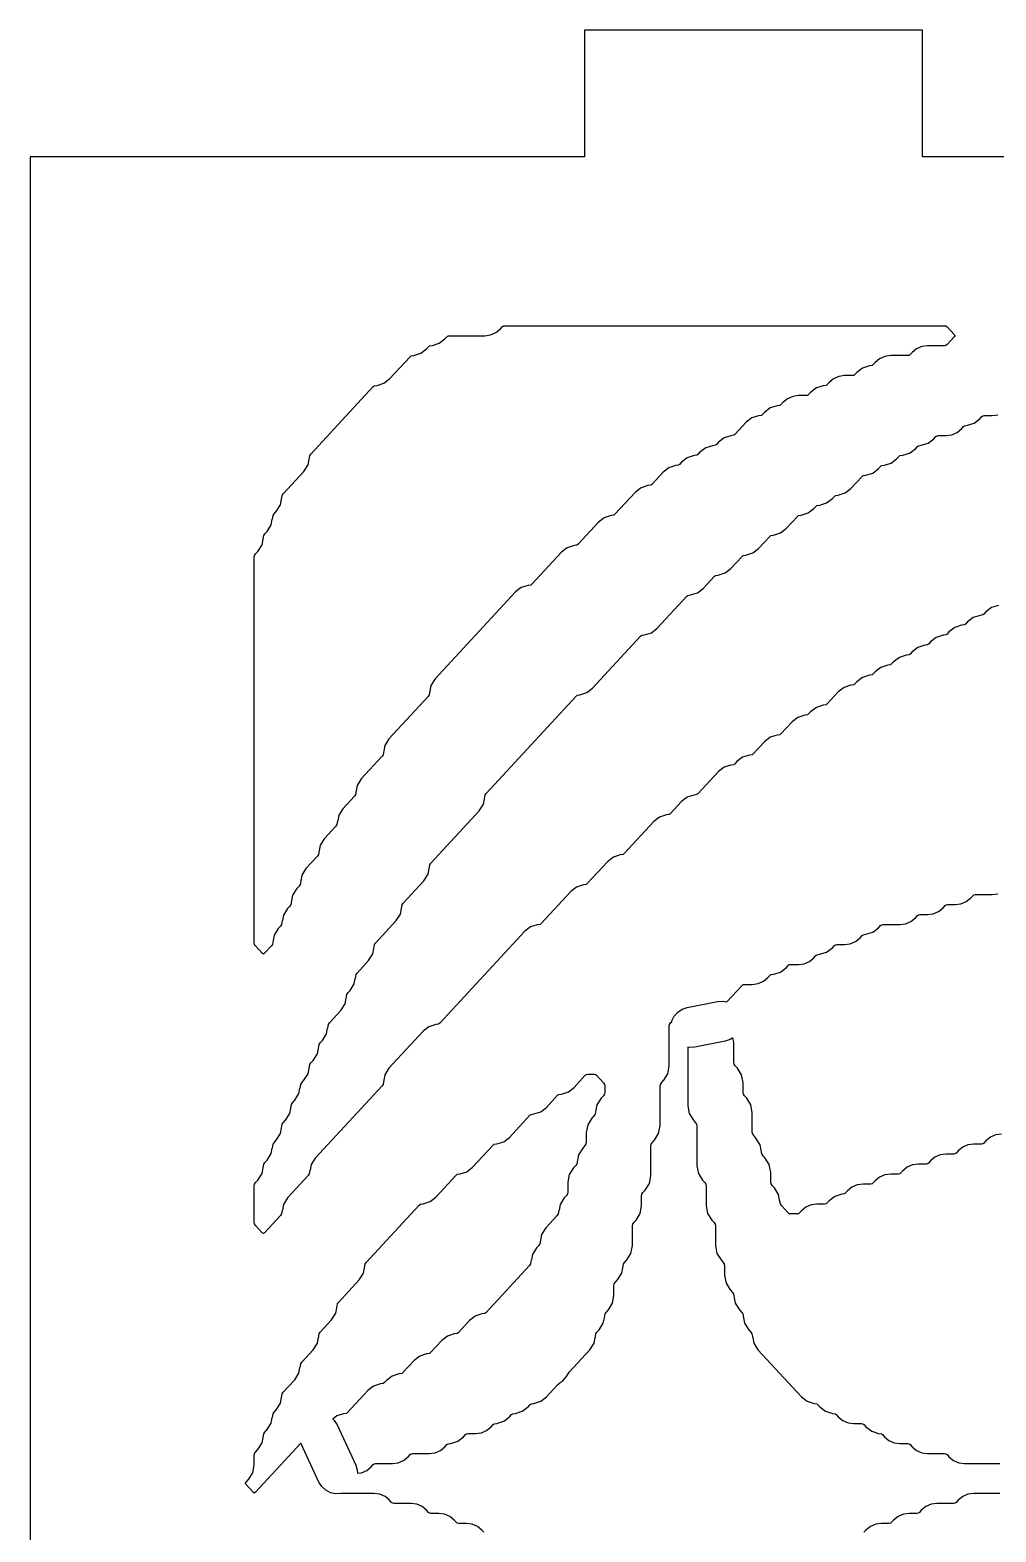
# Model space of a CAD drawing. Header units: millimetres. Extents: x 10 to 410, y 18 to 283.
# Drawn here: x 10 to 32.88, y 247.44 to 283 of the extents above; entities that cross this region are included whole.
import ezdxf

# ---------------------------------------------------------------- set-up
doc = ezdxf.new("R2010")
doc.units = ezdxf.units.MM
doc.layers.add('CUT', color=1, linetype='Continuous')

msp = doc.modelspace()

# ---------------------------------------------------------------- linework, layer by layer
at = {"layer": 'CUT'}
for points in [[(31.134, 280), (31.134, 283), (23.134, 283), (23.134, 280), (10, 280), (10, 160), (23.134, 160), (23.134, 157), (31.134, 157), (31.134, 160), (52.134, 160), (52.134, 157), (60.134, 157), (60.134, 160), (73.2679, 160), (73.2679, 280), (60.134, 280), (60.134, 283), (52.134, 283), (52.134, 280)], [(15.9317, 271.7603), (15.9562, 271.8906), (15.9574, 271.8904), (15.9743, 271.9799), (15.9978, 272.0175), (16.4885, 272.5483), (16.587, 272.7054), (16.6116, 272.8357), (16.6127, 272.8355), (16.6296, 272.9251), (16.6532, 272.9626), (18.1272, 274.557), (18.1525, 274.5778), (18.2188, 274.587), (18.3816, 274.639), (18.5174, 274.7428), (19.001, 275.2659), (19.0263, 275.2867), (19.0926, 275.2958), (19.2554, 275.3478), (19.3912, 275.4517), (19.4379, 275.5022), (19.4632, 275.5229), (19.5295, 275.5321), (19.6923, 275.5841), (19.8281, 275.688), (19.8748, 275.7384), (19.9001, 275.7592), (19.9326, 275.7637), (20.7717, 275.7637), (20.9074, 275.7825), (21.033, 275.8374), (21.1389, 275.9243), (21.1855, 275.9747), (21.2108, 275.9955), (21.2433, 276), (31.6601, 276), (31.6925, 275.9955), (31.7178, 275.9747), (31.8876, 275.7912), (31.9062, 275.7637), (31.8876, 275.7363), (31.7178, 275.5527), (31.6925, 275.5319), (31.6601, 275.5274), (31.2578, 275.5274), (31.1221, 275.5087), (30.9966, 275.4538), (30.8907, 275.3669), (30.844, 275.3164), (30.8187, 275.2956), (30.7863, 275.2911), (30.384, 275.2911), (30.2483, 275.2724), (30.1228, 275.2175), (30.0169, 275.1306), (29.9702, 275.0801), (29.9449, 275.0593), (29.8786, 275.0502), (29.7158, 274.9982), (29.58, 274.8943), (29.5333, 274.8438), (29.508, 274.8231), (29.4756, 274.8186), (29.2918, 274.8186), (29.1561, 274.7998), (29.0305, 274.7449), (28.9246, 274.658), (28.878, 274.6075), (28.8527, 274.5868), (28.7864, 274.5776), (28.6236, 274.5256), (28.4878, 274.4217), (28.4411, 274.3713), (28.4158, 274.3505), (28.3833, 274.346), (28.1995, 274.346), (28.0638, 274.3272), (27.9383, 274.2723), (27.8324, 274.1854), (27.7857, 274.135), (27.7604, 274.1142), (27.6941, 274.105), (27.5313, 274.053), (27.3955, 273.9492), (27.3488, 273.8987), (27.3235, 273.8779), (27.2572, 273.8687), (27.0944, 273.8167), (26.9586, 273.7129), (26.6935, 273.4261), (26.6682, 273.4053), (26.6019, 273.3962), (26.4391, 273.3441), (26.3033, 273.2403), (26.2566, 273.1898), (26.2313, 273.169), (26.165, 273.1599), (26.0021, 273.1079), (25.8664, 273.004), (25.8197, 272.9535), (25.7944, 272.9328), (25.7281, 272.9236), (25.5652, 272.8716), (25.4295, 272.7677), (25.3828, 272.7173), (25.3575, 272.6965), (25.2912, 272.6873), (25.1283, 272.6353), (24.9926, 272.5314), (24.7274, 272.2447), (24.7021, 272.2239), (24.6358, 272.2147), (24.473, 272.1627), (24.3372, 272.0589), (23.8536, 271.5358), (23.8283, 271.515), (23.762, 271.5059), (23.5992, 271.4538), (23.4634, 271.35), (22.9798, 270.827), (22.9545, 270.8062), (22.8882, 270.797), (22.7254, 270.745), (22.5896, 270.6411), (21.8876, 269.8818), (21.8623, 269.861), (21.796, 269.8519), (21.6331, 269.7998), (21.4973, 269.696), (19.5941, 267.6374), (19.4957, 267.4802), (19.4711, 267.3499), (19.4699, 267.3501), (19.453, 267.2606), (19.4295, 267.223), (18.5019, 266.2197), (18.4034, 266.0625), (18.3788, 265.9322), (18.3777, 265.9324), (18.3608, 265.8429), (18.3373, 265.8053), (17.8465, 265.2745), (17.7481, 265.1173), (17.7235, 264.987), (17.7223, 264.9872), (17.7054, 264.8977), (17.6819, 264.8602), (17.4096, 264.5657), (17.3112, 264.4085), (17.2866, 264.2782), (17.2854, 264.2784), (17.2685, 264.1889), (17.245, 264.1513), (16.9727, 263.8568), (16.8743, 263.6996), (16.8497, 263.5693), (16.8485, 263.5695), (16.8316, 263.48), (16.8081, 263.4424), (16.5358, 263.1479), (16.4374, 262.9908), (16.4128, 262.8605), (16.4116, 262.8607), (16.3947, 262.7712), (16.3712, 262.7336), (16.3174, 262.6754), (16.2189, 262.5182), (16.1943, 262.3879), (16.1932, 262.3881), (16.1763, 262.2986), (16.1528, 262.261), (16.0989, 262.2028), (16.0005, 262.0456), (15.9759, 261.9153), (15.9747, 261.9155), (15.9578, 261.826), (15.9343, 261.7884), (15.8805, 261.7302), (15.782, 261.573), (15.7574, 261.4427), (15.7563, 261.4429), (15.7394, 261.3534), (15.7159, 261.3159), (15.5572, 261.1443), (15.5292, 261.1225), (15.5011, 261.1443), (15.3425, 261.3159), (15.3189, 261.3534), (15.3107, 261.397), (15.3107, 270.5186), (15.3189, 270.5622), (15.3425, 270.5997), (15.3963, 270.658), (15.4948, 270.8152), (15.5193, 270.9455), (15.5205, 270.9452), (15.5374, 271.0348), (15.5609, 271.0723), (15.6147, 271.1306), (15.7132, 271.2877), (15.7378, 271.418), (15.7389, 271.4178), (15.7558, 271.5073), (15.7794, 271.5449), (15.8332, 271.6031)]]:
    msp.add_lwpolyline(points, close=True, dxfattribs=at)
for points in [[(32.937, 269.3793), (32.7741, 269.3273), (32.6383, 269.2234), (32.5916, 269.1729), (32.5663, 269.1522), (32.5001, 269.143), (32.3372, 269.091), (32.2014, 268.9871), (32.1547, 268.9367), (32.1294, 268.9159), (32.0632, 268.9067), (31.9003, 268.8547), (31.7645, 268.7509), (31.7178, 268.7004), (31.6925, 268.6796), (31.6262, 268.6704), (31.4634, 268.6184), (31.3276, 268.5146), (31.2809, 268.4641), (31.2556, 268.4433), (31.1893, 268.4341), (31.0265, 268.3821), (30.8907, 268.2783), (30.844, 268.2278), (30.8187, 268.207), (30.7524, 268.1979), (30.5896, 268.1458), (30.4538, 268.042), (30.4071, 267.9915), (30.3818, 267.9707), (30.3155, 267.9616), (30.1527, 267.9095), (30.0169, 267.8057), (29.9702, 267.7552), (29.9449, 267.7344), (29.8786, 267.7253), (29.7158, 267.6733), (29.58, 267.5694), (29.5333, 267.5189), (29.508, 267.4982), (29.4417, 267.489), (29.2789, 267.437), (29.1431, 267.3331), (28.878, 267.0464), (28.8527, 267.0256), (28.7864, 267.0164), (28.6236, 266.9644), (28.4878, 266.8606), (28.4411, 266.8101), (28.4158, 266.7893), (28.3495, 266.7801), (28.1867, 266.7281), (28.0509, 266.6243), (27.7857, 266.3375), (27.7604, 266.3167), (27.6941, 266.3076), (27.5313, 266.2555), (27.3955, 266.1517), (27.1304, 265.8649), (27.1051, 265.8442), (27.0388, 265.835), (26.876, 265.783), (26.7402, 265.6791), (26.6935, 265.6286), (26.6682, 265.6079), (26.6019, 265.5987), (26.4391, 265.5467), (26.3033, 265.4428), (25.8197, 264.9198), (25.7944, 264.899), (25.7281, 264.8898), (25.5652, 264.8378), (25.4295, 264.734), (25.1643, 264.4472), (25.139, 264.4264), (25.0727, 264.4173), (24.9099, 264.3652), (24.7741, 264.2614), (24.0721, 263.5021), (24.0468, 263.4813), (23.9805, 263.4721), (23.8176, 263.4201), (23.6818, 263.3163), (23.1983, 262.7932), (23.173, 262.7724), (23.1067, 262.7633), (22.9438, 262.7112), (22.808, 262.6074), (22.106, 261.8481), (22.0807, 261.8273), (22.0144, 261.8181), (21.8516, 261.7661), (21.7158, 261.6622), (19.7031, 259.4852), (19.6777, 259.4644), (19.6115, 259.4552), (19.4486, 259.4032), (19.3128, 259.2994), (18.5019, 258.4222), (18.4034, 258.265), (18.3788, 258.1347), (18.3777, 258.1349), (18.3608, 258.0454), (18.3373, 258.0078), (16.7543, 256.2956), (16.6558, 256.1384), (16.6312, 256.0081), (16.6301, 256.0083), (16.6132, 255.9188), (16.5897, 255.8813), (16.0989, 255.3505), (16.0005, 255.1933), (15.9759, 255.063), (15.9747, 255.0632), (15.9578, 254.9737), (15.9343, 254.9361), (15.5572, 254.5282), (15.5292, 254.5065), (15.5011, 254.5282), (15.3425, 254.6998), (15.3189, 254.7374), (15.3107, 254.781), (15.3107, 255.6326), (15.3189, 255.6761), (15.3425, 255.7137), (15.3963, 255.7719), (15.4948, 255.9291), (15.5193, 256.0594), (15.5205, 256.0592), (15.5374, 256.1487), (15.5609, 256.1862), (15.6147, 256.2445), (15.7132, 256.4017), (15.7378, 256.532), (15.7389, 256.5317), (15.7558, 256.6213), (15.7794, 256.6588), (15.8332, 256.7171), (15.9317, 256.8742), (15.9562, 257.0045), (15.9574, 257.0043), (15.9743, 257.0938), (15.9978, 257.1314), (16.0516, 257.1896), (16.1501, 257.3468), (16.1747, 257.4771), (16.1758, 257.4769), (16.1927, 257.5664), (16.2163, 257.604), (16.2701, 257.6622), (16.3686, 257.8194), (16.3931, 257.9497), (16.3943, 257.9495), (16.4112, 258.039), (16.4347, 258.0765), (16.4885, 258.1348), (16.587, 258.2919), (16.6116, 258.4222), (16.6127, 258.422), (16.6296, 258.5116), (16.6532, 258.5491), (16.707, 258.6073), (16.8055, 258.7645), (16.8301, 258.8948), (16.8312, 258.8946), (16.8481, 258.9841), (16.8716, 259.0217), (16.9254, 259.0799), (17.0239, 259.2371), (17.0485, 259.3674), (17.0496, 259.3672), (17.0665, 259.4567), (17.0901, 259.4943), (17.3623, 259.7888), (17.4608, 259.946), (17.4854, 260.0763), (17.4865, 260.076), (17.5034, 260.1656), (17.527, 260.2031), (17.5808, 260.2614), (17.6793, 260.4185), (17.7039, 260.5488), (17.705, 260.5486), (17.7219, 260.6381), (17.7454, 260.6757), (18.0177, 260.9702), (18.1162, 261.1274), (18.1408, 261.2577), (18.1419, 261.2575), (18.1588, 261.347), (18.1823, 261.3846), (18.673, 261.9154), (18.7715, 262.0725), (18.7961, 262.2028), (18.7972, 262.2026), (18.8141, 262.2921), (18.8377, 262.3297), (19.3284, 262.8605), (19.4269, 263.0177), (19.4515, 263.148), (19.4526, 263.1478), (19.4695, 263.2373), (19.493, 263.2749), (20.6391, 264.5145), (20.7376, 264.6717), (20.7622, 264.802), (20.7633, 264.8018), (20.7802, 264.8913), (20.8037, 264.9289), (22.9331, 267.2321), (22.9584, 267.2529), (23.0247, 267.2621), (23.1875, 267.3141), (23.3233, 267.4179), (24.4623, 268.6498), (24.4876, 268.6706), (24.5539, 268.6798), (24.7167, 268.7318), (24.8525, 268.8356), (25.5545, 269.595), (25.5798, 269.6158), (25.6461, 269.6249), (25.8089, 269.677), (25.9447, 269.7808), (26.2099, 270.0676), (26.2352, 270.0883), (26.3015, 270.0975), (26.4643, 270.1495), (26.6001, 270.2534), (26.8652, 270.5401), (26.8905, 270.5609), (26.9568, 270.5701), (27.1196, 270.6221), (27.2554, 270.7259), (27.5206, 271.0127), (27.5459, 271.0335), (27.6122, 271.0427), (27.775, 271.0947), (27.9108, 271.1985), (28.1759, 271.4853), (28.2012, 271.5061), (28.2675, 271.5152), (28.4303, 271.5672), (28.5661, 271.6711), (28.6128, 271.7216), (28.6381, 271.7423), (28.7044, 271.7515), (28.8672, 271.8035), (29.003, 271.9074), (29.0497, 271.9579), (29.075, 271.9786), (29.1413, 271.9878), (29.3041, 272.0398), (29.4399, 272.1437), (29.7051, 272.4304), (29.7304, 272.4512), (29.7967, 272.4604), (29.9595, 272.5124), (30.0953, 272.6162), (30.142, 272.6667), (30.1673, 272.6875), (30.2336, 272.6967), (30.3964, 272.7487), (30.5322, 272.8525), (30.5789, 272.903), (30.6042, 272.9238), (30.6705, 272.9329), (30.8333, 272.985), (30.9691, 273.0888), (31.0158, 273.1393), (31.0411, 273.1601), (31.1074, 273.1692), (31.2702, 273.2213), (31.406, 273.3251), (31.4527, 273.3756), (31.478, 273.3964), (31.5104, 273.4008), (31.6942, 273.4008), (31.83, 273.4196), (31.9555, 273.4745), (32.0614, 273.5614), (32.108, 273.6119), (32.1333, 273.6326), (32.1996, 273.6418), (32.3625, 273.6938), (32.4983, 273.7977), (32.5449, 273.8481), (32.5702, 273.8689), (32.6027, 273.8734), (32.7865, 273.8734), (32.9222, 273.8922)], [(20.7486, 247.4346), (20.702, 247.485), (20.5961, 247.5719), (20.4705, 247.6268), (20.3348, 247.6456), (20.151, 247.6456), (20.1186, 247.6501), (20.0933, 247.6708), (20.0466, 247.7213), (19.9407, 247.8082), (19.8152, 247.8631), (19.6795, 247.8819), (19.4957, 247.8819), (19.4632, 247.8863), (19.4379, 247.9071), (19.3913, 247.9576), (19.2854, 248.0445), (19.1598, 248.0994), (19.0241, 248.1181), (18.6219, 248.1181), (18.5894, 248.1226), (18.5641, 248.1434), (18.5175, 248.1939), (18.4116, 248.2808), (18.286, 248.3357), (18.1503, 248.3544), (17.3761, 248.3544), (17.3604, 248.3495), (17.2352, 248.3445), (17.1129, 248.372), (17.002, 248.4303), (16.9099, 248.5153), (16.843, 248.6212), (16.4146, 249.5484), (15.3388, 248.3848), (15.3107, 248.363), (15.2826, 248.3848), (15.1176, 248.5633), (15.099, 248.5907), (15.1176, 248.6182), (15.1778, 248.6833), (15.2763, 248.8405), (15.3107, 249.0227), (15.3107, 249.2528), (15.3189, 249.2964), (15.3425, 249.3339), (15.3963, 249.3922), (15.4948, 249.5493), (15.5193, 249.6796), (15.5205, 249.6794), (15.5374, 249.7689), (15.5609, 249.8065), (15.6147, 249.8647), (15.7132, 250.0219), (15.7378, 250.1522), (15.7389, 250.152), (15.7558, 250.2415), (15.7794, 250.2791), (15.8332, 250.3373), (15.9317, 250.4945), (15.9562, 250.6248), (15.9574, 250.6246), (15.9743, 250.7141), (15.9978, 250.7516), (16.2701, 251.0462), (16.3686, 251.2033), (16.3931, 251.3336), (16.3943, 251.3334), (16.4112, 251.4229), (16.4347, 251.4605), (16.707, 251.755), (16.8055, 251.9122), (16.8301, 252.0425), (16.8312, 252.0423), (16.8481, 252.1318), (16.8716, 252.1694), (17.1439, 252.4639), (17.2424, 252.6211), (17.267, 252.7514), (17.2681, 252.7511), (17.285, 252.8407), (17.3085, 252.8782), (17.7992, 253.409), (17.8977, 253.5662), (17.9223, 253.6965), (17.9234, 253.6963), (17.9403, 253.7858), (17.9639, 253.8234), (19.2194, 255.1815), (19.2448, 255.2023), (19.311, 255.2114), (19.4739, 255.2635), (19.6097, 255.3673), (20.0933, 255.8903), (20.1186, 255.9111), (20.1848, 255.9203), (20.3477, 255.9723), (20.4835, 256.0761), (20.9671, 256.5992), (20.9924, 256.62), (21.0586, 256.6291), (21.2215, 256.6812), (21.3573, 256.785), (21.8409, 257.3081), (21.8662, 257.3288), (21.9324, 257.338), (22.0953, 257.39), (22.2311, 257.4939), (22.4962, 257.7806), (22.5215, 257.8014), (22.5878, 257.8106), (22.7506, 257.8626), (22.8864, 257.9664), (23.1516, 258.2532), (23.1769, 258.274), (23.2093, 258.2785), (23.359, 258.2785), (23.3914, 258.274), (23.4167, 258.2532), (23.5801, 258.0765), (23.6036, 258.039), (23.6118, 257.9954), (23.6118, 257.8527), (23.6036, 257.8091), (23.5801, 257.7716), (23.5262, 257.7133), (23.4278, 257.5562), (23.4032, 257.4259), (23.402, 257.4261), (23.3851, 257.3366), (23.3616, 257.299), (23.3078, 257.2408), (23.2093, 257.0836), (23.1749, 256.9013), (23.1749, 256.6712), (23.1667, 256.6277), (23.1432, 256.5901), (23.0893, 256.5319), (22.9909, 256.3747), (22.9663, 256.2444), (22.9651, 256.2446), (22.9482, 256.1551), (22.9247, 256.1176), (22.8709, 256.0593), (22.7724, 255.9021), (22.738, 255.7199), (22.738, 255.4898), (22.7298, 255.4463), (22.7063, 255.4087), (22.6524, 255.3505), (22.554, 255.1933), (22.5294, 255.063), (22.5282, 255.0632), (22.5113, 254.9737), (22.4878, 254.9361), (22.2155, 254.6416), (22.1171, 254.4844), (22.0925, 254.3541), (22.0913, 254.3543), (22.0744, 254.2648), (22.0509, 254.2273), (21.9971, 254.169), (21.8986, 254.0119), (21.874, 253.8816), (21.8729, 253.8818), (21.856, 253.7922), (21.8325, 253.7547), (20.7953, 252.6329), (20.77, 252.6121), (20.7037, 252.6029), (20.5409, 252.5509), (20.4051, 252.4471), (20.14, 252.1603), (20.1146, 252.1395), (20.0484, 252.1303), (19.8855, 252.0783), (19.7497, 251.9745), (19.4846, 251.6877), (19.4593, 251.6669), (19.393, 251.6578), (19.2302, 251.6057), (19.0944, 251.5019), (18.8293, 251.2151), (18.8039, 251.1944), (18.7377, 251.1852), (18.5748, 251.1332), (18.439, 251.0293), (18.3924, 250.9789), (18.367, 250.9581), (18.3008, 250.9489), (18.1379, 250.8969), (18.0021, 250.793), (17.5186, 250.27), (17.4932, 250.2492), (17.427, 250.24), (17.2641, 250.188), (17.171, 250.1168), (17.2067, 250.0838), (17.2736, 249.9779), (17.7144, 249.0238), (17.7517, 248.9042), (17.7546, 248.8327), (17.8491, 248.8458), (17.9747, 248.9007), (18.0806, 248.9876), (18.1272, 249.038), (18.1525, 249.0588), (18.185, 249.0633), (18.5872, 249.0633), (18.7229, 249.0821), (18.8485, 249.137), (18.9544, 249.2239), (19.001, 249.2743), (19.0263, 249.2951), (19.0588, 249.2996), (19.461, 249.2996), (19.5967, 249.3183), (19.7223, 249.3732), (19.8282, 249.4602), (19.8748, 249.5106), (19.9001, 249.5314), (19.9664, 249.5405), (20.1292, 249.5926), (20.265, 249.6964), (20.3117, 249.7469), (20.337, 249.7677), (20.3695, 249.7722), (20.5533, 249.7722), (20.689, 249.7909), (20.8145, 249.8458), (20.9204, 249.9327), (20.9671, 249.9832), (20.9924, 250.004), (21.0586, 250.0131), (21.2215, 250.0651), (21.3573, 250.169), (21.404, 250.2195), (21.4293, 250.2402), (21.4955, 250.2494), (21.6584, 250.3014), (21.7942, 250.4053), (21.8409, 250.4557), (21.8662, 250.4765), (21.9324, 250.4857), (22.0953, 250.5377), (22.2311, 250.6416), (22.4962, 250.9283), (22.5596, 250.9803), (22.611, 251.0127), (22.7082, 251.1259), (22.7698, 251.2242), (23.2605, 251.755), (23.359, 251.9122), (23.3836, 252.0425), (23.3847, 252.0423), (23.4016, 252.1318), (23.4251, 252.1694), (23.479, 252.2276), (23.5774, 252.3848), (23.602, 252.5151), (23.6031, 252.5149), (23.62, 252.6044), (23.6436, 252.6419), (23.6974, 252.7002), (23.7959, 252.8573), (23.8303, 253.0396), (23.8303, 253.2697), (23.8385, 253.3132), (23.862, 253.3508), (23.9159, 253.409), (24.0143, 253.5662), (24.0389, 253.6965), (24.04, 253.6963), (24.0569, 253.7858), (24.0805, 253.8234), (24.1343, 253.8816), (24.2328, 254.0388), (24.2672, 254.221), (24.2672, 254.6874), (24.2754, 254.731), (24.2989, 254.7685), (24.3528, 254.8268), (24.4512, 254.9839), (24.4856, 255.1662), (24.4856, 255.3963), (24.4938, 255.4398), (24.5174, 255.4774), (24.5712, 255.5356), (24.6697, 255.6928), (24.7041, 255.875), (24.7041, 256.5777), (24.7123, 256.6213), (24.7358, 256.6588), (24.7897, 256.7171), (24.8881, 256.8742), (24.9225, 257.0565), (24.9225, 257.9954), (24.9307, 258.039), (24.9543, 258.0765), (25.0081, 258.1348), (25.1066, 258.2919), (25.141, 258.4742), (25.141, 259.4131), (25.1492, 259.4567), (25.1727, 259.4943), (25.1972, 259.5208), (25.2021, 259.5451), (25.2578, 259.6574), (25.3407, 259.7513), (25.4451, 259.8207), (25.5638, 259.8606), (26.2809, 260.0012), (26.406, 260.0091), (26.5042, 259.9893), (26.8652, 260.3798), (26.8905, 260.4006), (26.923, 260.4051), (27.1068, 260.4051), (27.2425, 260.4238), (27.368, 260.4787), (27.4739, 260.5656), (27.5206, 260.6161), (27.5459, 260.6369), (27.6122, 260.646), (27.775, 260.6981), (27.9108, 260.8019), (27.9575, 260.8524), (27.9828, 260.8731), (28.0152, 260.8776), (28.199, 260.8776), (28.3348, 260.8964), (28.4603, 260.9513), (28.5662, 261.0382), (28.6128, 261.0887), (28.6381, 261.1094), (28.7044, 261.1186), (28.8672, 261.1706), (29.003, 261.2745), (29.0497, 261.3249), (29.075, 261.3457), (29.1075, 261.3502), (29.2913, 261.3502), (29.427, 261.369), (29.5525, 261.4239), (29.6584, 261.5108), (29.7051, 261.5612), (29.7304, 261.582), (29.7967, 261.5912), (29.9595, 261.6432), (30.0953, 261.747), (30.142, 261.7975), (30.1673, 261.8183), (30.1997, 261.8228), (30.602, 261.8228), (30.7377, 261.8416), (30.8632, 261.8965), (30.9691, 261.9834), (31.0158, 262.0338), (31.0411, 262.0546), (31.0735, 262.0591), (31.2573, 262.0591), (31.3931, 262.0778), (31.5186, 262.1327), (31.6245, 262.2196), (31.6711, 262.2701), (31.6964, 262.2909), (31.7289, 262.2954), (31.9127, 262.2954), (32.0484, 262.3141), (32.1739, 262.369), (32.2798, 262.4559), (32.3265, 262.5064), (32.3518, 262.5272), (32.3842, 262.5316), (32.7865, 262.5316), (32.9222, 262.5504)], [(33.0054, 256.8608), (32.8697, 256.842), (32.7442, 256.7871), (32.6383, 256.7002), (32.5916, 256.6497), (32.5663, 256.629), (32.5339, 256.6245), (32.3501, 256.6245), (32.2144, 256.6057), (32.0888, 256.5508), (31.9829, 256.4639), (31.9363, 256.4135), (31.911, 256.3927), (31.8785, 256.3882), (31.6947, 256.3882), (31.559, 256.3694), (31.4335, 256.3145), (31.3276, 256.2276), (31.2809, 256.1772), (31.2556, 256.1564), (31.2232, 256.1519), (31.0394, 256.1519), (30.9037, 256.1331), (30.7781, 256.0782), (30.6722, 255.9913), (30.6256, 255.9409), (30.6003, 255.9201), (30.5678, 255.9156), (30.384, 255.9156), (30.2483, 255.8968), (30.1228, 255.8419), (30.0169, 255.755), (29.9702, 255.7046), (29.9449, 255.6838), (29.9125, 255.6793), (29.7287, 255.6793), (29.593, 255.6606), (29.4674, 255.6057), (29.3615, 255.5187), (29.3149, 255.4683), (29.2896, 255.4475), (29.2233, 255.4384), (29.0605, 255.3863), (28.9247, 255.2825), (28.878, 255.232), (28.8527, 255.2112), (28.8202, 255.2068), (28.6364, 255.2068), (28.5007, 255.188), (28.3752, 255.1331), (28.2693, 255.0462), (28.2226, 254.9957), (28.1973, 254.975), (28.1649, 254.9705), (28.0152, 254.9705), (27.9828, 254.975), (27.9575, 254.9957), (27.7941, 255.1724), (27.7706, 255.21), (27.7537, 255.2995), (27.7526, 255.2993), (27.728, 255.4296), (27.6295, 255.5867), (27.5757, 255.645), (27.5521, 255.6825), (27.5439, 255.7261), (27.5439, 255.9562), (27.5095, 256.1384), (27.4111, 256.2956), (27.3572, 256.3538), (27.3337, 256.3914), (27.3168, 256.4809), (27.3157, 256.4807), (27.2911, 256.611), (27.1926, 256.7682), (27.1388, 256.8264), (27.1152, 256.864), (27.107, 256.9075), (27.107, 257.3739), (27.0726, 257.5562), (26.9742, 257.7133), (26.9203, 257.7716), (26.8968, 257.8091), (26.8886, 257.8527), (26.8886, 258.0828), (26.8542, 258.265), (26.7557, 258.4222), (26.7019, 258.4804), (26.6783, 258.518), (26.6701, 258.5615), (26.6701, 259.0279), (26.6486, 259.1418), (26.5844, 259.0991), (26.4657, 259.0592), (25.7486, 258.9186), (25.6235, 258.9107), (25.5779, 258.9199), (25.5779, 257.529), (25.6123, 257.3468), (25.7107, 257.1896), (25.7646, 257.1314), (25.7881, 257.0938), (25.7963, 257.0503), (25.7963, 256.1113), (25.8307, 255.9291), (25.9292, 255.7719), (25.983, 255.7137), (26.0066, 255.6761), (26.0148, 255.6326), (26.0148, 255.1662), (26.0492, 254.9839), (26.1476, 254.8268), (26.2015, 254.7685), (26.225, 254.731), (26.2332, 254.6874), (26.2332, 254.221), (26.2676, 254.0388), (26.3661, 253.8816), (26.4199, 253.8234), (26.4435, 253.7858), (26.4517, 253.7423), (26.4517, 253.5122), (26.4861, 253.3299), (26.5845, 253.1727), (26.6384, 253.1145), (26.6619, 253.077), (26.6788, 252.9874), (26.6799, 252.9876), (26.7045, 252.8573), (26.803, 252.7002), (26.8568, 252.6419), (26.8804, 252.6044), (26.8972, 252.5149), (26.8984, 252.5151), (26.923, 252.3848), (27.0214, 252.2276), (27.0753, 252.1694), (27.0988, 252.1318), (27.1157, 252.0423), (27.1168, 252.0425), (27.1414, 251.9122), (27.2399, 251.755), (28.2693, 250.6416), (28.4051, 250.5377), (28.5679, 250.4857), (28.6342, 250.4765), (28.6595, 250.4557), (28.7062, 250.4053), (28.842, 250.3014), (29.0048, 250.2494), (29.0711, 250.2402), (29.0964, 250.2195), (29.1431, 250.169), (29.249, 250.0821), (29.3745, 250.0272), (29.5102, 250.0084), (29.694, 250.0084), (29.7265, 250.004), (29.7518, 249.9832), (29.7985, 249.9327), (29.9343, 249.8289), (30.0971, 249.7768), (30.1634, 249.7677), (30.1887, 249.7469), (30.2353, 249.6964), (30.3412, 249.6095), (30.4668, 249.5546), (30.6025, 249.5359), (30.7863, 249.5359), (30.8187, 249.5314), (30.844, 249.5106), (30.8907, 249.4602), (30.9966, 249.3732), (31.1221, 249.3183), (31.2578, 249.2996), (31.6601, 249.2996), (31.6925, 249.2951), (31.7178, 249.2743), (31.7645, 249.2239), (31.8704, 249.137), (31.9959, 249.0821), (32.1316, 249.0633), (32.9708, 249.0633)], [(32.9708, 248.3544), (32.3501, 248.3544), (32.2144, 248.3357), (32.0888, 248.2808), (31.9829, 248.1939), (31.9363, 248.1434), (31.911, 248.1226), (31.8785, 248.1181), (31.4763, 248.1181), (31.3406, 248.0994), (31.215, 248.0445), (31.1091, 247.9576), (31.0625, 247.9071), (31.0372, 247.8863), (31.0047, 247.8819), (30.8209, 247.8819), (30.6852, 247.8631), (30.5597, 247.8082), (30.4538, 247.7213), (30.4071, 247.6708), (30.3818, 247.6501), (30.3494, 247.6456), (30.1656, 247.6456), (30.0299, 247.6268), (29.9043, 247.5719), (29.7984, 247.485), (29.7518, 247.4346)]]:
    msp.add_lwpolyline(points, dxfattribs=at)

doc.saveas('drawing.dxf')
